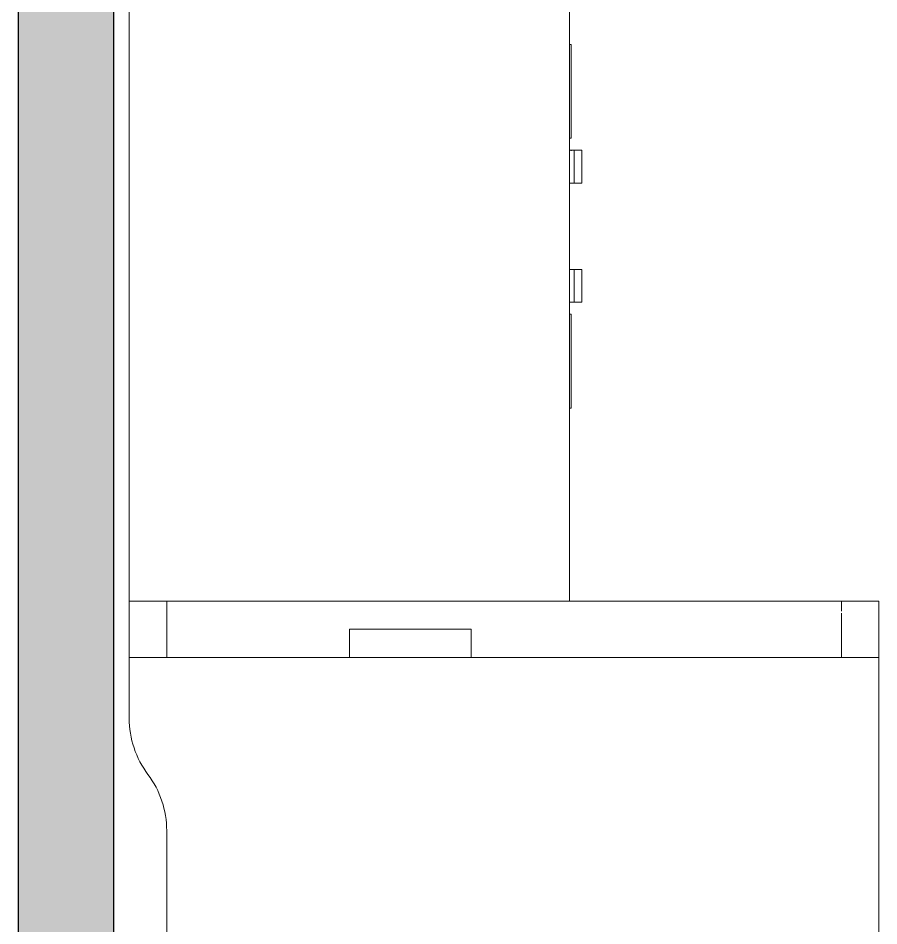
# Model space of a CAD drawing. Header units: millimetres. Extents: x 155927 to 295199, y -4084 to 97293.
# Drawn here: x 183651 to 184569, y 10467 to 11436 of the extents above; entities that cross this region are included whole.
import ezdxf

# ---------------------------------------------------------------- set-up
doc = ezdxf.new("R2010")
doc.units = ezdxf.units.MM
doc.header["$MEASUREMENT"] = 0
for name, color, linetype, lineweight in [('A-WALL-PATT', 7, 'CONTINUOUS', 9), ('I-FURN', 8, 'CONTINUOUS', 9), ('I-WALL', 7, 'CONTINUOUS', 9)]:
    doc.layers.add(name, color=color, linetype=linetype, lineweight=lineweight)

msp = doc.modelspace()

# ---------------------------------------------------------------- hatches: boundary and pattern name
at = {"layer": 'A-WALL-PATT'}
msp.add_hatch(color=256, dxfattribs=at).paths.add_polyline_path([(183650.83, 9369.61), (183752.83, 9369.61), (183752.83, 13505.61), (183650.83, 13505.61), (183650.83, 9475.51)], flags=0)

# ---------------------------------------------------------------- linework, layer by layer
at = {"layer": 'I-FURN'}
for p, q in [((183769.38, 11613.71), (183769.38, 10813.71)), ((184239.38, 11613.71), (184239.38, 10813.71)), ((184240.88, 11407.71), (184239.38, 11407.71)), ((184240.88, 11407.71), (184239.38, 11407.71)), ((184240.88, 11407.71), (184239.38, 11407.71)), ((184240.88, 11403.71), (184240.88, 11407.71)), ((184240.88, 11407.71), (184240.88, 11399.71)), ((184240.88, 11403.71), (184240.88, 11407.71)), ((184240.88, 11407.71), (184240.88, 11403.71)), ((184240.88, 11403.71), (184240.88, 11407.71)), ((184240.88, 11407.71), (184240.88, 11403.71)), ((184240.88, 11399.71), (184240.88, 11315.71)), ((184240.88, 11315.71), (184240.88, 11307.71)), ((184239.38, 11307.71), (184240.88, 11307.71)), ((184239.38, 11307.71), (184240.88, 11307.71)), ((184239.38, 11307.71), (184240.88, 11307.71)), ((184240.88, 11307.71), (184240.88, 11311.71)), ((184240.88, 11311.71), (184240.88, 11307.71)), ((184240.88, 11307.71), (184240.88, 11311.71)), ((184240.88, 11311.71), (184240.88, 11307.71)), ((184240.88, 11307.71), (184240.88, 11311.71)), ((184244.38, 11294.71), (184239.38, 11294.71)), ((184244.38, 11294.71), (184239.38, 11294.71)), ((184240.88, 11294.71), (184239.38, 11294.71)), ((184240.88, 11294.3), (184240.88, 11294.71)), ((184240.88, 11294.71), (184240.88, 11294.3)), ((184244.38, 11294.71), (184244.38, 11259.71)), ((184244.38, 11294.71), (184251.88, 11294.71)), ((184251.88, 11294.71), (184252.34, 11294.71)), ((184252.4, 11259.71), (184252.4, 11294.71)), ((184252.4, 11259.71), (184252.4, 11294.71)), ((184239.38, 11259.71), (184244.38, 11259.71)), ((184239.38, 11259.71), (184244.38, 11259.71)), ((184251.88, 11259.71), (184244.38, 11259.71)), ((184252.34, 11259.71), (184251.88, 11259.71)), ((184244.38, 11167.71), (184239.38, 11167.71)), ((184244.38, 11167.71), (184239.38, 11167.71)), ((184244.38, 11167.71), (184244.38, 11132.71)), ((184244.38, 11167.71), (184251.88, 11167.71)), ((184251.88, 11167.71), (184252.34, 11167.71)), ((184252.4, 11132.71), (184252.4, 11167.71)), ((184252.4, 11132.71), (184252.4, 11167.71)), ((184239.38, 11132.71), (184244.38, 11132.71)), ((184239.38, 11132.71), (184244.38, 11132.71)), ((184239.38, 11132.71), (184240.88, 11132.71)), ((184240.88, 11133.12), (184240.88, 11132.71)), ((184240.88, 11132.71), (184240.88, 11133.12)), ((184251.88, 11132.71), (184244.38, 11132.71)), ((184252.34, 11132.71), (184251.88, 11132.71)), ((184240.88, 11119.71), (184239.38, 11119.71)), ((184240.88, 11119.71), (184239.38, 11119.71)), ((184240.88, 11119.71), (184239.38, 11119.71)), ((184240.88, 11115.71), (184240.88, 11119.71)), ((184240.88, 11119.71), (184240.88, 11111.71)), ((184240.88, 11115.71), (184240.88, 11119.71)), ((184240.88, 11119.71), (184240.88, 11115.71)), ((184240.88, 11115.71), (184240.88, 11119.71)), ((184240.88, 11119.71), (184240.88, 11115.71)), ((184240.88, 11111.71), (184240.88, 11027.71)), ((184240.88, 11027.71), (184240.88, 11019.71)), ((184240.88, 11019.71), (184240.88, 11023.71)), ((184240.88, 11023.71), (184240.88, 11019.71)), ((184240.88, 11019.71), (184240.88, 11023.71)), ((184240.88, 11023.71), (184240.88, 11019.71)), ((184240.88, 11019.71), (184240.88, 11023.71)), ((184239.38, 11019.71), (184240.88, 11019.71)), ((184239.38, 11019.71), (184240.88, 11019.71)), ((184239.38, 11019.71), (184240.88, 11019.71)), ((184239.38, 10813.71), (183769.38, 10813.71)), ((183769.38, 10753.71), (183769.38, 10813.71)), ((183769.38, 10753.71), (183769.38, 10813.71)), ((183769.38, 10813.71), (183769.38, 10688.71)), ((183769.38, 10688.71), (183769.38, 10813.71)), ((183809.38, 10753.71), (183809.38, 10813.71)), ((183809.38, 10753.71), (183809.38, 10813.71)), ((184239.38, 10813.71), (184569.38, 10813.71)), ((184529.38, 10813.71), (184239.38, 10813.71)), ((184569.38, 10813.71), (184239.38, 10813.71)), ((184239.38, 10813.71), (184569.38, 10813.71)), ((184569.38, 10813.71), (184529.38, 10813.71)), ((184529.38, 10803.13), (184529.38, 10813.71)), ((184529.38, 10803.13), (184529.38, 10813.71)), ((184569.38, 10813.71), (184569.38, 10753.71)), ((184569.38, 10753.71), (184569.38, 10813.71)), ((184569.38, 9413.71), (184569.38, 10813.71)), ((184569.38, 10813.71), (184569.38, 9413.71)), ((184529.38, 10753.71), (184529.38, 10800.81)), ((184529.38, 10753.71), (184529.38, 10800.81)), ((184004.38, 10783.71), (184134.38, 10783.71)), ((184004.38, 10753.71), (184004.38, 10783.71)), ((184134.38, 10783.71), (184004.38, 10783.71)), ((184004.38, 10753.71), (184004.38, 10783.71)), ((184134.38, 10783.71), (184134.38, 10753.71)), ((184134.38, 10753.71), (184134.38, 10783.71)), ((184004.38, 10753.71), (183769.38, 10753.71)), ((183769.38, 10753.71), (183809.38, 10753.71)), ((183809.38, 10753.71), (184529.38, 10753.71)), ((184134.38, 10753.71), (184004.38, 10753.71)), ((184569.38, 10753.71), (184134.38, 10753.71)), ((184529.9, 10753.71), (184569.38, 10753.71)), ((183809.38, 10568.71), (183809.38, 9852.71)), ((183809.38, 9852.71), (183809.38, 10568.71))]:
    msp.add_line(p, q, dxfattribs=at)
for centre, start, end in [((183869.38, 10688.71), 180, 216.8699), ((183869.38, 10688.71), 180, 216.8699), ((183709.38, 10568.71), 0, 36.8699), ((183709.38, 10568.71), 0, 36.8699)]:
    msp.add_arc(centre, 100, start, end, dxfattribs=at)
at = {"layer": 'I-WALL', "lineweight": 30}
for p, q in [((183650.83, 13505.61), (183650.83, 9369.61)), ((183752.83, 9369.61), (183752.83, 13505.61))]:
    msp.add_line(p, q, dxfattribs=at)

doc.saveas('drawing.dxf')
